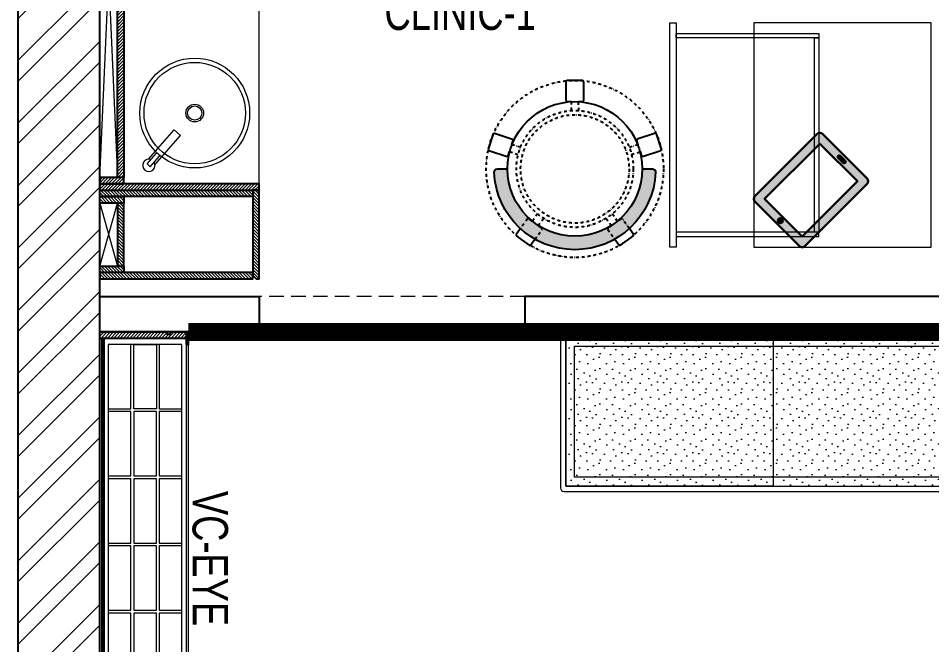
# Model space of a CAD drawing. Header units: feet. Extents: x 9066227 to 9075870, y -6882294 to -6864876.
# Drawn here: x 9066227 to 9068805, y -6872028 to -6870259 of the extents above; entities that cross this region are included whole.
import ezdxf

# ---------------------------------------------------------------- set-up
doc = ezdxf.new("R2010")
doc.units = ezdxf.units.FT
doc.header["$LTSCALE"] = 33
doc.header["$MEASUREMENT"] = 0
for name, pattern in [('a_p6_plan_L18$0$HIDDEN', [0.375, 0.25, -0.125]), ('ACAD_ISO03W100', [30, 12, -18]), ('DASHDOT2', [0.5, 0.25, -0.125, 0, -0.125]), ('HIDDEN2', [4.7624999999999975, 3.174999999999998, -1.587499999999999])]:
    doc.linetypes.add(name, pattern=pattern)
doc.layers.add('A-WALL', color=1, linetype='Continuous')
for name, color, linetype, lineweight in [('HATCH', 9, 'Continuous', 9), ('LENS-DIM', 252, 'Continuous', 5), ('LENS-FURNITURE', 13, 'Continuous', 9), ('LENS-HATCH', 251, 'Continuous', 5), ('LENS-PARTITION', 21, 'Continuous', 25), ('LENS-TEXT', 31, 'Continuous', 5), ('LENS_CURTAIN', 5, 'a_p6_plan_L18$0$HIDDEN', 9), ('LK-FF&E FLOOR', 1, 'Continuous', 9), ('LK-FF&E WALL', 1, 'Continuous', 9), ('LK-FLUTTED FINISH', 20, 'Continuous', 30), ('LN-ELEVATION-1', 81, 'Continuous', 25), ('LN-ELEVATION-2', 103, 'Continuous', 20), ('LN-ELEVATION-3', 125, 'Continuous', 18), ('LN-ELEVATION-5', 167, 'Continuous', 5), ('LN-HATCH', 251, 'Continuous', 0), ('PLANO-TXT', 252, 'Continuous', 5)]:
    doc.layers.add(name, color=color, linetype=linetype, lineweight=lineweight)
doc.styles.add('LK TXT', font='GILC____.TTF', dxfattribs={"height": 100})
pattern_1 = [(44.99999999999998, (35858.5, -100655.3575484328), (-4.419417382415918, 4.419417382415923), [])]
pattern_2 = [(45, (7858054.083674966, 3504049.203216764), (-4.490128060534575, 4.490128060534575), [])]

# ---------------------------------------------------------------- blocks, each defined once
blk = doc.blocks.new('TRIAL SET CABINET 633x500')
at = {"layer": 'LENS-FURNITURE'}
h = blk.add_hatch(color=9, dxfattribs=at)
h.dxf.hatch_style = 1
edge = h.paths.add_edge_path()
edge.add_line((-8.54246803093703, -981.9670201920668), (115.9083254579454, -857.5162267031847))
edge.add_arc((107.4230440836399, -849.030945328879), 12.00000000009463, 315, 405)
edge.add_line((115.9083254579454, -840.5456639545736), (-58.03994271345434, -666.5973957831737))
edge.add_arc((-66.52522408775982, -675.0826771574792), 12.00000000009463, 45.00000000000002, 135)
edge.add_line((-75.01050546206531, -666.5973957831737), (-199.4612989509478, -791.0481892720562))
edge.add_arc((-190.9760175766423, -799.5334706454303), 11.99999999943607, 135.0000000031442, 225.0000000031442)
edge.add_line((-199.4612989500165, -808.0187520197359), (-25.5130307786167, -981.967020191136))
edge.add_arc((-17.02774940431148, -973.4817388177615), 11.99999999943605, 224.9999999968574, 314.9999999968578)
h.paths.add_polyline_path([(-17.02774940524252, -955.0969625067663), (89.03826777357607, -849.0309453279477), (-66.52522408775982, -693.4674534666119), (-172.5912412665784, -799.5334706454305)], flags=16)
edge = h.paths.add_edge_path(flags=16)
edge.add_line((-138.2965623782947, -741.9042679787381), (-124.1544267544522, -727.7621323548956))
edge.add_arc((-121.3259996296837, -730.5905594796641), 4.000000000031514, 45.00000000000051, 134.9999999999996, ccw=False)
edge.add_arc((-121.3259996296838, -730.5905594796641), 4.000000000031584, -45.000000000000625, 44.999999999999375, ccw=False)
edge.add_line((-118.4975725049153, -733.4189866044327), (-132.6397081287578, -747.561122228275))
edge.add_arc((-135.4681352535263, -744.7326951035067), 4.000000000031524, 225.0000000000006, 314.99999999999966, ccw=False)
edge.add_arc((-135.4681352535261, -744.7326951035066), 4.000000000031665, 135.0000000000006, 225.0000000000006, ccw=False)
edge = h.paths.add_edge_path(flags=16)
edge.add_arc((44.84409394953398, -910.9027886827243), 7, 0, 360)
at = {"layer": 'LENS-FURNITURE', "lineweight": 0}
h = blk.add_hatch(dxfattribs=at)
h.set_pattern_fill('ANSI31', color=252, scale=10, angle=405)
h.set_pattern_definition([(90, (-3772352.875833935, -3684050.327587578), (-1.25, 2e-16), [])])
edge = h.paths.add_edge_path()
edge.add_line((-138.2965623782947, -741.9042679787381), (-124.1544267544522, -727.7621323548956))
edge.add_arc((-121.3259996296837, -730.5905594796641), 4.000000000031514, 45.00000000000051, 134.9999999999996, ccw=False)
edge.add_arc((-121.3259996296838, -730.5905594796641), 4.000000000031584, -45.000000000000625, 44.999999999999375, ccw=False)
edge.add_line((-118.4975725049153, -733.4189866044327), (-132.6397081287578, -747.561122228275))
edge.add_arc((-135.4681352535263, -744.7326951035067), 4.000000000031524, 225.0000000000006, 314.99999999999966, ccw=False)
edge.add_arc((-135.4681352535261, -744.7326951035066), 4.000000000031665, 135.0000000000006, 225.0000000000006, ccw=False)
edge = h.paths.add_edge_path()
edge.add_arc((44.84409394953398, -910.9027886827243), 7, 0, 360)
at = {"layer": 'LENS-FURNITURE'}
blk.add_lwpolyline([(119.4230440827086, -352.4817388160154), (119.4230440827086, -985.4817388160156), (-380.5769559172913, -985.4817388160156), (-380.5769559172913, -352.4817388160154)], close=True, dxfattribs=at)
at = {"layer": 'LENS-FURNITURE', "color": 146}
for points in [[(338.5359051078558, -352.4817388160154), (338.5359051078558, -985.4817388160156), (356.5359051078559, -985.4817388160156), (356.5359051078559, -352.4817388160154)], [(-63.4640948921442, -382.4817388160154), (-63.4640948921442, -394.4817388160154), (338.5359051078558, -394.4817388160154), (338.5359051078558, -382.4817388160154)], [(-63.4640948921442, -394.4817388160154), (-63.4640948921442, -943.4817388160153), (-51.4640948921442, -943.4817388160153), (-51.4640948921442, -394.4817388160154)], [(-63.4640948921442, -955.4817388160152), (-63.4640948921442, -943.4817388160153), (338.5359051078558, -943.4817388160153), (338.5359051078558, -955.4817388160152)]]:
    blk.add_lwpolyline(points, close=True, dxfattribs=at)
at = {"layer": 'LENS-FURNITURE', "color": 18, "lineweight": 30}
for points in [[(-8.54246803093703, -981.9670201920668), (115.9083254579454, -857.5162267031847, 0.4142135623730951), (115.9083254579454, -840.5456639545736), (-58.03994271345434, -666.5973957831737, 0.4142135623730951), (-75.01050546206531, -666.5973957831737), (-199.4612989509478, -791.0481892720562, 0.4142135623730951), (-199.4612989500165, -808.0187520197359), (-25.51303077861669, -981.967020191136, 0.4142135623730951)], [(-138.2965623782947, -741.9042679787381), (-124.1544267544522, -727.7621323548956, -0.4142135623730951), (-118.4975725049153, -727.7621323548956), (-118.4975725049153, -727.7621323548956, -0.4142135623730951), (-118.4975725049153, -733.4189866044327), (-132.6397081287578, -747.561122228275, -0.4142135623730951), (-138.2965623782947, -747.561122228275), (-138.2965623782947, -747.561122228275, -0.4142135623730951)]]:
    blk.add_lwpolyline(points, format="xyb", close=True, dxfattribs=at)
blk.add_lwpolyline([(-17.02774940524252, -955.0969625067663), (89.03826777357607, -849.0309453279477), (-66.52522408775982, -693.4674534666119), (-172.5912412665784, -799.5334706454305)], close=True, dxfattribs=at)
blk.add_circle((44.84409394953398, -910.9027886827243), 7, dxfattribs=at)
blk = doc.blocks.new('DR STOOL')
at = {"layer": 'HATCH'}
h = blk.add_hatch(dxfattribs=at)
h.set_pattern_fill('ANSI36', color=250, angle=-90.00000000000001)
h.set_pattern_definition([(315, (-227.8099174643867, 917.3997257252777), (6.173926083235043, -1.683798022700468), [7.9375, -1.587499999999999, 0, -1.587499999999999])])
edge = h.paths.add_edge_path()
edge.add_line((-190.0000000041909, 4.511094e-10), (-218.6899174675346, 4.511094e-10))
edge.add_arc((-218.6899174670689, 9.120000000388245), 9.119999999940092, 177.6119845363388, 269.9999999996136, ccw=False)
edge.add_arc((-1.8626451e-09, 3.565219e-10), 228.000000002257, 2.3880154632688004, 177.6119845367313, ccw=False)
edge.add_arc((218.6899174633436, 9.120000000497384), 9.120000000051716, -90.00000000034493, 2.3880154629299, ccw=False)
edge.add_line((218.6899174633436, 4.511094e-10), (190, 4.511094e-10))
edge.add_arc((-1.8626451e-09, 4.511094e-10), 190.000000001979, -1.27e-14, 180)
at = {"layer": 'LN-ELEVATION-1', "color": 1, "ltscale": 100}
for p, q in [((-128.6221585394814, 215.4841044476634), (-165.2704676063731, 189.0243927398114)), ((-124.7228340068832, 214.8545704018979), (-128.6221585394814, 215.4841044476634)), ((-112.6981821293011, 198.1996966340157), (-124.7228340068832, 214.8545704018979)), ((124.7553772013634, 214.9803744515593), (112.5488144652918, 198.2845540212292)), ((128.7014972954057, 215.5933048763618), (124.7553772013634, 214.9803744515593)), ((128.7014972954057, 215.5933048763618), (124.7553772013634, 214.9803744515593)), ((165.1911288509145, 188.915192311113), (128.7014972954057, 215.5933048763618)), ((165.1911288509145, 188.915192311113), (128.7014972954057, 215.5933048763618)), ((-165.2704676063731, 189.0243927398114), (-165.9069543029182, 185.0820035930228)), ((-165.9069543029182, 185.0820035930228), (-153.8003208162263, 168.3135803133482)), ((153.6734594982117, 168.4294150282658), (165.7973639420234, 185.0121775862135)), ((165.7973639420234, 185.0121775862135), (165.1911288509145, 188.915192311113)), ((165.7973639420234, 185.0121775862135), (165.1911288509145, 188.915192311113)), ((-191.2928382232785, -35.45407700946089), (-242.9550312487409, -52.24013893969095)), ((-187.9259491492994, -37.1695928365807), (-191.2928382232785, -35.45407700946089)), ((-184.1424400564283, -48.81403796559607), (-187.9259491492994, -37.1695928365807)), ((188.0651108901948, -36.96233201187715), (184.0504167033359, -49.19388854173303)), ((191.3981811110861, -35.27656588272658), (188.0651108901948, -36.96233201187715)), ((243.0100176925771, -52.21682526778022), (191.3981811110861, -35.27656588272658)), ((-242.9550312487409, -52.24013893969095), (-244.7482102331705, -55.75945052818861)), ((-244.7482102331705, -55.75945052818861), (-230.7800458371639, -98.74904560100549)), ((-173.8639617776498, -80.4479453730819), (-177.8421125086024, -68.2044548037811)), ((177.6922140880488, -68.56540505095472), (173.8739495249465, -80.1985000452405)), ((230.715890809428, -98.7280946081737), (244.8123673382215, -55.78040257930116)), ((244.8123673382215, -55.78040257930116), (243.0100176925771, -52.21682526778022)), ((-230.7800458371639, -98.74904560100549), (-227.2218665438704, -100.5620286722478)), ((-227.2218665438704, -100.5620286722478), (-175.5596735184081, -83.7759667420105)), ((-175.5596735184081, -83.7759667420105), (-173.8639617776498, -80.4479453730819)), ((173.8739495249465, -80.1985000452405), (175.5794035866856, -83.5704969359358)), ((175.5794035866856, -83.5704969359358), (227.1912401677109, -100.5107563209894)), ((227.1912401677109, -100.5107563209894), (230.715890809428, -98.7280946081737)), ((-22.72193054761737, -190.2142363802995), (-25.39390889601782, -192.886214728569)), ((-25.39390889601782, -192.886214728569), (-25.39390889601782, -247.2070584567482)), ((-10.47823652112856, -190.2142363802995), (-22.72193054761737, -190.2142363802995)), ((22.78362171910703, -190.2142363802995), (9.910054048988968, -190.2142363802995)), ((25.42475448176265, -192.8553691428751), (22.78362171910703, -190.2142363802995)), ((25.42475448176265, -247.1762128710543), (25.42475448176265, -192.8553691428751)), ((-25.39390889601782, -247.2070584567482), (-22.60096735274419, -250)), ((-22.60096735274419, -250), (22.60096735274419, -250)), ((22.60096735274419, -250), (25.42475448176265, -247.1762128710543))]:
    blk.add_line(p, q, dxfattribs=at)
at = {"layer": 'LN-ELEVATION-1', "linetype": 'DASHDOT2'}
for p, q in [((-92.92521573789418, 170.8129362839827), (-112.6981821293011, 198.1996966340157)), ((112.5488144652918, 198.2845540212292), (92.69529851106927, 171.1294289919315)), ((-153.8003208162263, 168.3135803133482), (-134.1093360339291, 141.0403694751003)), ((-103.4542870586738, 159.9154408004979), (-93.52748446213081, 167.0824927485227)), ((-88.15393704269081, 139.4771787207864), (-103.4542870586738, 159.9154408004979)), ((-93.52748446213081, 167.0824927485227), (-92.92521573789418, 170.8129362839827)), ((103.6608748426661, 159.8406005539291), (88.19885099539533, 139.4487815762331)), ((92.69529851106927, 171.1294289919315), (93.26858203159645, 167.4385604566923)), ((93.26858203159645, 167.4385604566923), (103.6608748426661, 159.8406005539291)), ((133.7372852512635, 141.1612321265929), (153.6734594982117, 168.4294150282658)), ((-134.1093360339291, 141.0403694751003), (-130.4219571123831, 140.4450534014686)), ((-130.4219571123831, 140.4450534014686), (-119.9844727469608, 147.9808124662595)), ((-119.9844727469608, 147.9808124662595), (-105.3687285655178, 126.9741353208374)), ((105.4096150295809, 126.94019481352), (120.1194891873747, 147.8074627162714)), ((120.1194891873747, 147.8074627162714), (130.0033113472163, 140.5812532722048)), ((130.0033113472163, 140.5812532722048), (133.7372852512635, 141.1612321265929)), ((-159.954806596972, -40.49024384317454), (-184.1424400564283, -48.81403796559607)), ((184.0504167033359, -49.19388854173303), (159.8786162491887, -40.79004861696012)), ((-177.8421125086024, -68.2044548037811), (-153.4148110738024, -60.73628028803068)), ((153.3006618716754, -61.02382378749462), (177.6922140880488, -68.56540505095472)), ((-10.92024635523557, -164.6382343793375), (-10.47823652112856, -190.2142363802995)), ((9.910054048988968, -190.2142363802995), (10.35584833659231, -164.674698740353))]:
    blk.add_line(p, q, dxfattribs=at)
at = {"layer": 'LN-ELEVATION-1', "color": 1, "ltscale": 100}
blk.add_lwpolyline([(-190.0000000023283, 0), (-218.6899174656719, 0, -0.4264743413925903), (-227.8019973598421, 9.5, -0.959166304662544), (227.8019973593764, 9.5, -0.4264743413925903), (218.6899174647406, 0), (190.0000000013969, 0)], format="xyb", dxfattribs=at)
at = {"layer": 'LN-ELEVATION-1', "linetype": 'DASHDOT2'}
for radius in [250, 165, 153]:
    blk.add_circle((0, 0), radius, dxfattribs=at)
at = {"layer": 'LN-ELEVATION-1', "color": 1, "ltscale": 100}
blk.add_circle((0, 0), 190, dxfattribs=at)
blk = doc.blocks.new('2 seater bench')
at = {"layer": 'LENS-HATCH', "lineweight": 0}
h = blk.add_hatch(dxfattribs=at)
h.set_pattern_fill('STIP1', color=177, scale=100, angle=269.9999999999999, pattern_type=2)
h.set_pattern_definition([(270, (6617251.078707985, -170421.6063060569), (100, -1.516e-13), [0, -100]), (270, (6617235.078707984, -170433.6063060569), (100, -1.516e-13), [0, -100]), (270, (6617211.078707985, -170428.6063060569), (100, -1.516e-13), [0, -100]), (270, (6617188.078707985, -170463.6063060569), (100, -1.516e-13), [0, -100]), (270, (6617224.078707985, -170460.6063060569), (100, -1.516e-13), [0, -100]), (270, (6617248.078707985, -170487.6063060569), (100, -1.516e-13), [0, -100]), (270, (6617255.078707985, -170452.6063060569), (100, -1.516e-13), [0, -100]), (270, (6617214.078707985, -170494.6063060569), (100, -1.516e-13), [0, -100]), (270, (6617182.078707985, -170489.6063060569), (100, -1.516e-13), [0, -100]), (270, (6617167.078707985, -170415.6063060568), (100, -1.516e-13), [0, -100]), (270, (6617187.078707985, -170433.6063060569), (100, -1.516e-13), [0, -100]), (270, (6617168.078707984, -170447.6063060569), (100, -1.516e-13), [0, -100]), (270, (6617232.078707985, -170508.6063060569), (100, -1.516e-13), [0, -100]), (270, (6617207.078707984, -170476.6063060568), (100, -1.516e-13), [0, -100]), (270, (6617240.078707984, -170468.6063060569), (100, -1.516e-13), [0, -100]), (270, (6617231.078707984, -170485.6063060569), (100, -1.516e-13), [0, -100]), (270, (6617204.078707985, -170449.6063060568), (100, -1.516e-13), [0, -100]), (270, (6617258.078707984, -170477.6063060569), (100, -1.516e-13), [0, -100]), (270, (6617199.078707984, -170508.6063060569), (100, -1.516e-13), [0, -100]), (270, (6617169.078707985, -170505.6063060569), (100, -1.516e-13), [0, -100])])
h.paths.add_polyline_path([(585, 210), (0, 210), (0, -210), (585, -210)])
h.paths.add_polyline_path([(0, 245), (0, -210)])
h.paths.add_polyline_path([(-585, 210), (0, 210), (0, -210), (-585, -210)])
at = {"layer": 'LN-ELEVATION-2', "ltscale": 0.5}
for points in [[(-585, 210), (0, 210), (0, -210), (-585, -210)], [(585.0000000009313, 210), (0, 210), (0, -210), (585.0000000009313, -210)]]:
    blk.add_lwpolyline(points, close=True, dxfattribs=at)
at = {"layer": 'LN-ELEVATION-5', "ltscale": 0.5}
blk.add_lwpolyline([(590, 225), (-590, 225, 0.4142135623730951), (-600, 215), (-600, -215, 0.4142135623730951), (-590, -225), (590, -225, 0.4142135623730951), (600, -215), (600, 215, 0.4142135623730951)], format="xyb", close=True, dxfattribs=at)
blk.add_lwpolyline([(585, 210), (-585, 210), (-585, -210), (585, -210)], close=True, dxfattribs=at)
at = {"layer": 'LN-ELEVATION-5', "linetype": 'HIDDEN2', "ltscale": 11}
blk.add_lwpolyline([(-560, 185), (560.0000000009313, 185), (560.0000000009313, -185), (-560, -185)], close=True, dxfattribs=at)
blk = doc.blocks.new('rtf')
at = {"color": 0, "linetype": 'ByBlock', "lineweight": -2}
for p, q in [((16412.5253540573, -172798.8148984113), (16452.40026456733, -172798.8148984113)), ((16412.5253540573, -172810.8148984113), (16412.5253540573, -172798.8148984113)), ((16425.26329468148, -172793.1007600746), (16535.26329468148, -172793.1007600746)), ((16535.26329468148, -172793.1007600746), (16535.26329468148, -172817.1007600746)), ((16412.5253540573, -172810.8148984113), (16452.40026456733, -172810.8148984113)), ((16425.26329468148, -172817.1007600746), (16535.26329468148, -172817.1007600746))]:
    blk.add_line(p, q, dxfattribs=at)
for centre, radius, start, end in [((16412.5253540573, -172805.1007600746), 17.5, 21.05058810897431, 340.9421780194656), ((16444.53660690578, -172804.8148984114), 9.891264419597851, 322.656233941354, 37.34376605891414)]:
    blk.add_arc(centre, radius, start, end, dxfattribs=at)
blk = doc.blocks.new('dsg')
at = {"color": 0, "linetype": 'ByBlock', "lineweight": -2}
for radius in [155, 143, 25, 20]:
    blk.add_circle((11491.5035008227, -171102.5847399924), radius, dxfattribs=at)
blk.add_blockref('rtf', (-5117.472106590168, 1702.9323767405), dxfattribs=at)
blk = doc.blocks.new('CLINIC - CABINET SINK')
at = {"layer": 'LN-HATCH', "ltscale": 0.5}
h = blk.add_hatch(dxfattribs=at)
h.set_pattern_fill('ANSI31', color=256, scale=2)
h.set_pattern_definition([(45, (4052861.500382861, 1708016.355767586), (-4.490128060534575, 4.490128060534575), [])])
h.paths.add_polyline_path([(-563.359543572413, 156.9999999999999), (564.640456427587, 156.9999999999999), (564.640456427587, 174.9999999999999), (-563.359543572413, 174.9999999999999)])
h.paths.add_polyline_path([(582.6404564275867, 225), (600.6404564275867, 225), (600.6404564275867, -225), (582.6404564275867, -225)])
h.paths.add_polyline_path([(564.640456427587, 225), (582.6404564275867, 225), (582.6404564275867, 156.9999999999999), (564.640456427587, 156.9999999999999)])
h.paths.add_polyline_path([(-581.359543572413, 225), (-599.359543572413, 225), (-599.359543572413, -225), (-581.359543572413, -225)])
h.paths.add_polyline_path([(-581.359543572413, 225), (-563.359543572413, 225), (-563.359543572413, 156.9999999999999), (-581.359543572413, 156.9999999999999)])
at = {"layer": 'LN-ELEVATION-1', "ltscale": 0.5}
for points in [[(-581.359543572413, 225), (-599.359543572413, 225), (-599.359543572413, -225), (-581.359543572413, -225)], [(-581.359543572413, 225), (-563.359543572413, 225), (-563.359543572413, 156.9999999999999), (-581.359543572413, 156.9999999999999)], [(564.640456427587, 225), (582.6404564275867, 225), (582.6404564275867, 156.9999999999999), (564.640456427587, 156.9999999999999)], [(582.6404564275867, 225), (600.6404564275867, 225), (600.6404564275867, -225), (582.6404564275867, -225)], [(-563.359543572413, 156.9999999999999), (564.640456427587, 156.9999999999999), (564.640456427587, 174.9999999999999), (-563.359543572413, 174.9999999999999)]]:
    blk.add_lwpolyline(points, close=True, dxfattribs=at)
at = {"layer": 'LN-ELEVATION-2', "ltscale": 0.5}
blk.add_line((582.6404564275867, -225), (-581.359543572413, -225), dxfattribs=at)
at = {"layer": 'LN-HATCH', "ltscale": 0.5}
for p, q in [((564.640456427587, 225), (-563.359543572413, 174.9999999999999)), ((-563.359543572413, 225), (564.640456427587, 174.9999999999999))]:
    blk.add_line(p, q, dxfattribs=at)
at = {"layer": 'LN-ELEVATION-3', "xscale": -1, "rotation": 41.1558274151866}
blk.add_blockref('dsg', (-103569.3304926871, 136346.6509754679), dxfattribs=at)
blk = doc.blocks.new('CLINIC - MOP CLOSET')
at = {"layer": 'LN-HATCH', "ltscale": 0.5}
h = blk.add_hatch(dxfattribs=at)
h.set_pattern_fill('ANSI31', color=256, scale=50, angle=360)
h.set_pattern_definition(pattern_1)
h.paths.add_polyline_path([(-106.3595435724128, 216), (-124.3595435724128, 216), (-124.3595435724128, -216), (-106.3595435724128, -216)])
h = blk.add_hatch(dxfattribs=at)
h.set_pattern_fill('ANSI31', color=256, scale=50, angle=360)
h.set_pattern_definition(pattern_1)
h.paths.add_polyline_path([(-106.3595435724128, 216), (-88.35954357241282, 216), (-88.35954357241282, 148), (-106.3595435724128, 148)])
h = blk.add_hatch(dxfattribs=at)
h.set_pattern_fill('ANSI31', color=256, scale=50, angle=360)
h.set_pattern_definition(pattern_1)
h.paths.add_polyline_path([(89.64045642758717, 216), (107.6404564275872, 216), (107.6404564275872, 148), (89.64045642758717, 148)])
h = blk.add_hatch(dxfattribs=at)
h.set_pattern_fill('ANSI31', color=256, scale=50, angle=360)
h.set_pattern_definition(pattern_1)
h.paths.add_polyline_path([(107.6404564275872, 216), (125.6404564275872, 216), (125.6404564275872, -216), (107.6404564275872, -216)])
h = blk.add_hatch(dxfattribs=at)
h.set_pattern_fill('ANSI31', color=256, scale=50, angle=360)
h.set_pattern_definition(pattern_1)
h.paths.add_polyline_path([(-88.35954357241282, 148), (89.64045642758717, 148), (89.64045642758717, 166), (-88.35954357241282, 166)])
h = blk.add_hatch(dxfattribs=at)
h.set_pattern_fill('ANSI31', color=256, scale=50, angle=360)
h.set_pattern_definition([(44.99999999999998, (35894.5, -101037.3575484328), (-4.419417382415918, 4.419417382415923), [])])
h.paths.add_polyline_path([(-115.3595435724055, -216), (-124.3595435724128, -225), (-124.3595435724128, -234), (125.6404564275872, -234), (125.6404564275872, -216)])
at = {"layer": 'LN-ELEVATION-1', "ltscale": 0.5}
for points in [[(-106.3595435724128, 216), (-124.3595435724128, 216), (-124.3595435724128, -216), (-106.3595435724128, -216)], [(-106.3595435724128, 216), (-88.35954357241282, 216), (-88.35954357241282, 148), (-106.3595435724128, 148)], [(89.64045642758717, 216), (107.6404564275872, 216), (107.6404564275872, 148), (89.64045642758717, 148)], [(107.6404564275872, 216), (125.6404564275872, 216), (125.6404564275872, -216), (107.6404564275872, -216)], [(-88.35954357241282, 148), (89.64045642758717, 148), (89.64045642758717, 166), (-88.35954357241282, 166)], [(-124.3595435724128, -225), (-124.3595435724128, -234), (125.6404564275872, -234), (125.6404564275872, -216), (-115.3595435724128, -216)]]:
    blk.add_lwpolyline(points, close=True, dxfattribs=at)
at = {"layer": 'LN-HATCH', "ltscale": 0.5}
for p, q in [((89.64045642758717, 216), (-88.35954357241282, 166)), ((-88.35954357241282, 216), (89.64045642758717, 166))]:
    blk.add_line(p, q, dxfattribs=at)
blk = doc.blocks.new('A$C201422ec')
at = {"layer": 'LN-HATCH'}
h = blk.add_hatch(dxfattribs=at)
h.set_pattern_fill('ANSI32', color=256, scale=333, angle=180)
h.set_pattern_definition([(225, (-10989239.55379058, 5495545.760837976), (88.29995930067012, -88.29995930067015), []), (225, (-10989298.42043001, 5495545.760837976), (88.29995930067012, -88.29995930067015), [])])
h.paths.add_polyline_path([(3437.083361316473, -3715.317445574328), (5525.849503071978, -3611.137690064498), (4744.981638357043, -270.6168731432408), (4521.019141387195, -322.9695230349898), (5239.160925775767, -3395.150731477887), (3215.676210319624, -3496.074496336281), (3010.068204889074, -8631.960529739037), (3239.884116889909, -8641.160887958482)])
h.paths.add_polyline_path([(3780.262892052532, 3853.592439122498), (3557.336661523208, 3796.710038191639), (4426.862382890656, 3.732948381453752), (4651.04693155922, 55.1264123506844)])
h.paths.add_polyline_path([(3150.016582354903, 6156.292796803638), (2904.500437794253, 6182.606732361019), (3484.487134637311, 4050.558033869601), (3706.011163752526, 4112.402743336744)])
h.paths.add_polyline_path([(-726.291812473908, 7094.360135574826), (-763.2325550355017, 6867.346079756505), (2676.523899426684, 6307.613523996435), (2701.070969343186, 6536.644333662465)])
h.paths.add_polyline_path([(-1068.262649243697, 7154.324548682199), (-3660.060224413872, 7608.662705196067), (-3660.060224413872, 7375.155545916408), (-1107.975732281804, 6927.779032206164)])
h.paths.add_polyline_path([(-3887.060224413872, 7245.155545916408), (-4117.060224415734, 7245.155545916408), (-4117.060224415734, 6364.472696927376), (-3887.060224413872, 6364.472696927376)])
h.paths.add_polyline_path([(-3887.060224413872, 6105.710467265919), (-4117.060224415734, 6105.710467265919), (-4117.060224413871, 3954.155545916409), (-3887.060224413872, 3954.155545916409)])
h.paths.add_polyline_path([(-3887.060224413872, 3694.155545916409), (-3889.060224413872, 3694.155545916409), (-4117.060224413871, 3694.155545916409), (-4117.060224413871, 61.98438396211713), (-3887.060224413872, 61.98438396211713)])
h.paths.add_polyline_path([(-3886.060224413872, -198.0156160378829), (-4116.060212915763, -197.9428879227489), (-4117.060212915763, -3360.4061117284), (-4117.060212915763, -3360.478839842603), (-3887.060224413872, -3360.478839842603)])
h.paths.add_polyline_path([(-3901.060224413872, -3620.478839842603), (-4117.05768818222, -3620.478839842603), (-4117.057688184082, -6602.676000623032), (-3887.060224413872, -6601.595880503767)])
at = {"layer": 'A-WALL'}
for p, q in [((-4117.060224413871, 61.98438396211713), (-4117.060224413871, 3694.155545916409)), ((-3887.060224413872, 61.98438396211713), (-3887.060224413872, 3694.155545916409))]:
    blk.add_line(p, q, dxfattribs=at)
blk = doc.blocks.new('A$Ce8b6d310')
at = {"layer": 'LENS-DIM', "color": 2}
blk.add_lwpolyline([(6474.59668744728, -175.4436534233391), (6199.071046324447, 1003.243780598976), (5884.752632133663, 929.7698636930435), (5747.459024308249, 1517.106307823211), (5957.544944390654, 1565.504245117306), (6044.025010352954, 1590.42809295468), (5347.951055010781, 4626.787455939687), (-2269.897596951574, 4626.787455939687), (-2269.897596951574, 1648.679528535344), (-2072.897596951574, 1648.679528535344), (-2072.897596951574, 1388.679528535344), (-2268.897596951574, 1388.679528535344), (-2269.752194404602, -1313.95348605793)], dxfattribs=at)
blk.add_blockref('A$C201422ec', (1617.162627462297, 1586.695144573226), dxfattribs=at)
blk = doc.blocks.new('VC HD 1200')
at = {"layer": 'LN-HATCH', "ltscale": 0.5}
h = blk.add_hatch(dxfattribs=at)
h.set_pattern_fill('ANSI31', color=256, scale=2)
h.set_pattern_definition([(45, (3760859.752907088, 1795248.935917533), (-4.490128060534575, 4.490128060534575), [])])
h.paths.add_polyline_path([(-1200, 250), (-1200, 60), (-1194, 60), (-1194, 50), (-1200, 50), (-1200, 6), (-1182, 6), (-1182, 250)])
h = blk.add_hatch(dxfattribs=at)
h.set_pattern_fill('ANSI31', color=256, scale=2)
h.set_pattern_definition(pattern_2)
h.paths.add_polyline_path([(0, 250), (0, 60), (-6, 60), (-6, 50), (0, 50), (0, 6), (-18, 6), (-18, 250)])
h = blk.add_hatch(dxfattribs=at)
h.set_pattern_fill('ANSI31', color=256, scale=2)
h.set_pattern_definition([(45, (7858047.083674965, 3504049.203216764), (-4.490128060534575, 4.490128060534575), [])])
h.paths.add_polyline_path([(-1165, 6), (-1165, 0), (-1200, 0), (-1200, 6)])
h = blk.add_hatch(dxfattribs=at)
h.set_pattern_fill('ANSI31', color=256, scale=2)
h.set_pattern_definition(pattern_2)
h.paths.add_polyline_path([(-28, 6), (-28, 0), (0, 0), (0, 6)])
at = {"layer": 'LN-ELEVATION-1', "ltscale": 0.5}
for points in [[(-1200, 250), (-1200, 60), (-1194, 60), (-1194, 50), (-1200, 50), (-1200, 6), (-1182, 6), (-1182, 250)], [(-18, 238), (-1182, 238), (-1182, 244), (-18, 244)], [(0, 250), (0, 60), (-6, 60), (-6, 50), (0, 50), (0, 6), (-18, 6), (-18, 250)], [(-1165, 6), (-1165, 0), (-1200, 0), (-1200, 6)], [(-35, 6), (-35, 0), (0, 0), (0, 6)]]:
    blk.add_lwpolyline(points, close=True, dxfattribs=at)
at = {"layer": 'LN-ELEVATION-3', "ltscale": 0.5}
for p, q in [((-1182, 250), (-18, 250)), ((-1165, 6), (-35, 6)), ((-35, 0), (-1165, 0))]:
    blk.add_line(p, q, dxfattribs=at)
for points in [[(-1165.000000000465, 226), (-35, 226), (-35, 18), (-1165.000000000465, 18)], [(-1165.000000000465, 226), (-983.3333333334886, 226), (-983.3333333334886, 162), (-1165.000000000465, 162)], [(-975.3333333334886, 226), (-793.6666666665112, 226), (-793.6666666665112, 162), (-975.3333333334886, 162)], [(-785.6666666665112, 226), (-603.9999999995342, 226), (-603.9999999995342, 162), (-785.6666666665112, 162)], [(-595.9999999995342, 226), (-414.3333333325572, 226), (-414.3333333325572, 162), (-595.9999999995342, 162)], [(-406.3333333325572, 226), (-224.6666666655801, 226), (-224.6666666655801, 162), (-406.3333333325572, 162)], [(-216.6666666655801, 226), (-34.99999999860302, 226), (-34.99999999860302, 162), (-216.6666666655801, 162)], [(-1165.000000000465, 90), (-983.3333333334886, 90), (-983.3333333334886, 154), (-1165.000000000465, 154)], [(-975.3333333334886, 154), (-793.6666666665112, 154), (-793.6666666665112, 90), (-975.3333333334886, 90)], [(-785.6666666665112, 154), (-603.9999999995342, 154), (-603.9999999995342, 90), (-785.6666666665112, 90)], [(-595.9999999995342, 154), (-414.3333333325572, 154), (-414.3333333325572, 90), (-595.9999999995342, 90)], [(-406.3333333325572, 154), (-224.6666666655801, 154), (-224.6666666655801, 90), (-406.3333333325572, 90)], [(-216.6666666655801, 154), (-34.99999999860302, 154), (-34.99999999860302, 90), (-216.6666666655801, 90)], [(-1165.000000000465, 82), (-983.3333333334886, 82), (-983.3333333334886, 18), (-1165.000000000465, 18)], [(-975.3333333334886, 82), (-793.6666666665112, 82), (-793.6666666665112, 18), (-975.3333333334886, 18)], [(-785.6666666665112, 82), (-603.9999999995342, 82), (-603.9999999995342, 18), (-785.6666666665112, 18)], [(-595.9999999995342, 82), (-414.3333333325572, 82), (-414.3333333325572, 18), (-595.9999999995342, 18)], [(-406.3333333325572, 82), (-224.6666666655801, 82), (-224.6666666655801, 18), (-406.3333333325572, 18)], [(-216.6666666655801, 82), (-34.99999999860302, 82), (-34.99999999860302, 18), (-216.6666666655801, 18)]]:
    blk.add_lwpolyline(points, close=True, dxfattribs=at)

msp = doc.modelspace()

# ---------------------------------------------------------------- linework, layer by layer
at = {"layer": 'LENS-PARTITION'}
for points in [[(9066907.229678383, -6871144.892072595), (9066457.229678381, -6871144.892072595), (9066457.229678381, -6871044.892072595), (9066907.229678383, -6871044.892072595)], [(9070507.229678383, -6871044.892072595), (9067657.229678383, -6871044.892072595), (9067657.229678383, -6871144.892072595), (9070507.229678383, -6871144.892072595)]]:
    msp.add_lwpolyline(points, close=True, dxfattribs=at)
at = {"layer": 'LENS_CURTAIN', "ltscale": 5}
msp.add_lwpolyline([(9067657.229678383, -6871044.892072595), (9066907.229678383, -6871044.892072595), (9066907.229678383, -6871144.892072595), (9067657.229678383, -6871144.892072595)], close=True, dxfattribs=at)
at = {"layer": 'LK-FLUTTED FINISH', "linetype": 'ACAD_ISO03W100', "ltscale": 0.05, "const_width": 50}
msp.add_lwpolyline([(9073388.272284616, -6871144.892072595), (9066707.229678383, -6871144.892072595)], dxfattribs=at)

# ---------------------------------------------------------------- block references
at = {"layer": 'LENS-FURNITURE', "xscale": -1}
msp.add_blockref('TRIAL SET CABINET 633x500', (9068422.83468165, -6869919.892072594), dxfattribs=at)
at = {"layer": 'LENS-FURNITURE', "rotation": 180}
msp.add_blockref('DR STOOL', (9067798.090232287, -6870684.666160977), dxfattribs=at)
at = {"layer": 'LENS-PARTITION'}
msp.add_blockref('A$Ce8b6d310', (9068727.127275337, -6874071.679528535), dxfattribs=at)
at = {"layer": 'LK-FF&E FLOOR'}
msp.add_blockref('2 seater bench', (9068357.485264847, -6871369.892072595), dxfattribs=at)
at = {"layer": 'LK-FF&E WALL', "xscale": -1, "rotation": 90}
for name, p in [('CLINIC - CABINET SINK', (9066682.229678383, -6870144.251616167)), ('VC HD 1200', (9066707.229678383, -6872344.892072596))]:
    msp.add_blockref(name, p, dxfattribs=at)
at = {"layer": 'LK-FF&E WALL', "rotation": 90}
msp.add_blockref('CLINIC - MOP CLOSET', (9066673.229678383, -6870870.532529022), dxfattribs=at)

# ---------------------------------------------------------------- texts
at = {"layer": 'LENS-TEXT', "color": 0, "linetype": 'Continuous', "ltscale": 3, "insert": (9067474.432064598, -6870242.978744644), "char_height": 100, "attachment_point": 5, "style": 'LK TXT'}
msp.add_mtext_dynamic_manual_height_columns('CLINIC-1', width=337.0465116279069, gutter_width=0.9999999999999992, heights=[0], dxfattribs=at)
at = {"layer": 'PLANO-TXT', "linetype": 'Continuous', "ltscale": 3, "insert": (9066768.56830223, -6871784.450595657), "char_height": 100, "width": 271.7848837209302, "attachment_point": 5, "rotation": 270.0985482584125, "style": 'LK TXT'}
msp.add_mtext('VC-EYE', dxfattribs=at)

doc.saveas('drawing.dxf')
